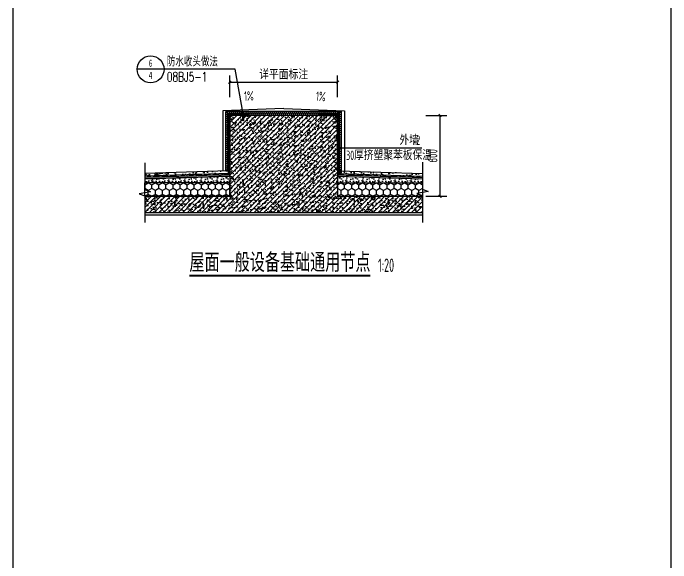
# Model space of a CAD drawing. Extents: x 198753 to 882193, y -399300 to 132460.
# Drawn here: x 423512 to 428394, y -70753 to -66674 of the extents above; entities that cross this region are included whole.
import ezdxf
from ezdxf.enums import TextEntityAlignment as Align

# ---------------------------------------------------------------- set-up
doc = ezdxf.new("R2010")
doc.units = 0
doc.header["$LTSCALE"] = 1000
doc.header["$MEASUREMENT"] = 0
doc.linetypes.add('DASH', pattern=[0.35, 0.25, -0.1])
for name, color, linetype in [('00-图签签名_10', 10, 'Continuous'), ('01-标注_尺寸', 124, 'Continuous'), ('01-标注_符号', 200, 'Continuous'), ('02-TEXT_标注', 130, 'Continuous'), ('05-填充_天正', 26, 'Continuous'), ('A-SUR_保温', 222, 'Continuous'), ('A_STR-砼墙', 51, 'Continuous'), ('PUB_HATCH', 8, 'Continuous'), ('SURFACE', 6, 'Continuous'), ('构造物', 145, 'Continuous')]:
    doc.layers.add(name, color=color, linetype=linetype)
doc.layers.add('04-不打印_辅助线', color=165, linetype='Continuous', plot=False)
doc.styles.add('_TCH_DIM', font='ROS1', dxfattribs={"width": 0.8, "bigfont": 'JD'})
doc.styles.add('_TCH_DIM_T3', font='ROS1', dxfattribs={"width": 0.8, "bigfont": 'JD'})
doc.styles.add('_TCH_LABEL', font='STXIHEI.TTF', dxfattribs={"width": 0.75})
doc.styles.add('_TEL_DIM', font='SIMPLEX', dxfattribs={"width": 0.8, "height": 3.5, "bigfont": 'HZTXT'})
doc.styles.add('样式 1', font='SIMPLEX', dxfattribs={"width": 0.7, "bigfont": 'JD'})
doc.dimstyles.new('_TCH_ARCH&&20', dxfattribs={"dimtxt": 70, "dimasz": 20, "dimexe": 50, "dimexo": 60, "dimgap": 20, "dimtad": 1, "dimdec": 0, "dimzin": 0, "dimdsep": 46, "dimtxsty": '_TCH_DIM_T3', "dimblk": 'ARCHTICK', "dimcen": 0.09, "dimclrt": 4, "dimazin": 2, "dimtfac": 1, "dimtdec": 0, "dimtix": 1, "dimtmove": 2, "dimatfit": 3, "dimfxl": 0, "dimtolj": 1, "dimtzin": 0, "dimarcsym": 0})
pattern_1 = [(0, (124172.02, 67970.24), (60, 120), [0, -120]), (0, (124101.82, 67954.04), (60, 120), [0, -120]), (0, (124140.82, 67952.84), (60, 120), [0, -120]), (0, (124183.42, 67988.24), (60, 120), [0, -120]), (0, (124133.62, 67946.84), (60, 120), [0, -120]), (0, (124195.42, 68063.84), (60, 120), [0, -120]), (0, (124158.82, 68054.24), (60, 120), [0, -120]), (0, (124178.02, 68039.24), (60, 120), [0, -120]), (0, (124080.22, 68036.84), (60, 120), [0, -120]), (0, (124139.02, 68031.44), (60, 120), [0, -120]), (0, (124116.22, 68000.84), (60, 120), [0, -120]), (0, (124117.42, 67955.84), (60, 120), [0, -120]), (0, (124162.42, 67951.04), (60, 120), [0, -120]), (0, (124195.42, 68003.84), (60, 120), [0, -120]), (0, (124083.22, 67985.24), (60, 120), [0, -120]), (0, (124093.42, 68005.64), (60, 120), [0, -120]), (0, (124140.22, 67997.24), (60, 120), [0, -120]), (0, (124123.42, 67979.84), (60, 120), [0, -120]), (0, (124113.82, 68019.44), (60, 120), [0, -120]), (0, (124128.82, 68064.44), (60, 120), [0, -120]), (0, (124088.02, 67960.04), (60, 120), [0, -120]), (0, (124154.02, 68039.84), (60, 120), [0, -120]), (0, (124098.22, 68041.64), (60, 120), [0, -120]), (0, (124088.62, 68057.24), (60, 120), [0, -120]), (130.601294, (124188.0446, 68026.264), (-299.9999967, 360.00000157), [5.26831, -2207.4222]), (18.434949, (124179.473, 68028.55), (299.999999, 119.999999), [5.42105, -753.52558]), (90, (124179.473, 68023.407), (60, 120), [5.14286, -234.85713]), (161.565051, (124184.616, 68021.692), (-300.0000015, 119.999991), [5.42105, -753.52558]), (53.130102, (124184.616, 68021.692), (60, 120), [5.71429, -594.2857]), (135, (124189.188, 67960.55), (-60.000007, 119.999992), [4.84873, -334.56252]), (45, (124182.33, 67960.55), (60, 120), [4.84873, -334.56252]), (135, (124185.76, 67957.12), (-60.000007, 119.999992), [4.84873, -334.56252]), (45, (124185.76, 67957.12), (60, 120), [4.84873, -334.56252]), (116.56505, (124131.47, 68041.12), (-1e-05, 239.99999), [6.38877, -127.7753]), (180, (124128.62, 68046.84), (-60, 120), [6.85714, -113.14285]), (63.43495, (124118.9, 68041.12), (5e-07, 240), [6.38877, -127.7753]), (116.56505, (124121.76, 68035.41), (-1e-05, 239.99999), [6.38877, -127.7753]), (0, (124121.76, 68035.41), (60, 120), [6.85714, -113.14285]), (63.43495, (124128.62, 68035.41), (5e-07, 240), [6.38877, -127.7753]), (107.102728, (124176.616, 68000.5494), (-179.99999312, 600.00000097), [7.77227, -3256.5805]), (143.972626, (124174.33, 68007.978), (-1139.99998555, 839.99999905), [7.77227, -1624.404]), (180, (124168.04, 68012.55), (-60, 120), [7.42857, -112.57142]), (36.027373, (124154.33, 68007.978), (1139.9999916, 839.99999094), [7.77227, -1624.404]), (71.565051, (124152.045, 68001.12), (180.000001, 599.999999), [7.22806, -751.71856]), (107.102728, (124154.3304, 67993.6923), (-179.99999312, 600.00000097), [7.77227, -3256.5805]), (143.972626, (124160.616, 67989.121), (-1139.99998555, 839.99999905), [7.77227, -1624.404]), (0, (124160.62, 67989.12), (60, 120), [7.42857, -112.57142]), (36.027373, (124168.045, 67989.121), (1139.9999916, 839.99999094), [7.77227, -1624.404]), (71.565051, (124174.33, 67993.692), (180.000001, 599.999999), [7.22806, -751.71856]), (150.255118, (124177.759, 68056.55), (-180.0000004, 119.9999985), [4.607, -962.86392]), (90, (124173.76, 68054.264), (60, 120), [4.57143, -235.42855]), (29.744881, (124173.759, 68054.264), (180.0000001, 119.9999994), [4.607, -962.86392]), (116.56505, (124149.76, 67971.41), (-1e-05, 239.99999), [6.38877, -127.7753]), (168.690067, (124146.902, 67977.121), (-540.0000004, 119.999997), [5.82745, -1217.9371]), (41.185925, (124136.616, 67974.264), (1499.99999091, 1319.99998846), [6.07437, -2545.1604]), (90, (124136.616, 67968.55), (60, 120), [5.71429, -234.2857]), (138.814074, (124141.1875, 67964.5494), (-1499.99997334, 1320.0000084), [6.07437, -2545.1604]), (16.699244, (124141.1875, 67964.5494), (1979.9999851, 599.99999372), [5.96589, -2499.7075]), (60.945396, (124146.902, 67966.264), (59.99999984, 119.99999894), [5.88322, -2465.0679]), (109.983106, (124099.473, 68021.6923), (-300.00000113, 839.99999778), [6.6884, -2802.4395]), (155.556045, (124097.1875, 68027.978), (-780.00000297, 359.99999252), [6.9046, -2893.0263]), (24.4439547, (124084.616, 68027.978), (780.00000039, 359.99999827), [6.9046, -2893.0263]), (70.0168934, (124082.3304, 68021.6923), (300.0000009, 839.99999792), [6.6884, -2802.4395]), (109.983106, (124084.616, 68015.4066), (-300.00000113, 839.99999778), [6.6884, -2802.4395]), (160.016893, (124090.902, 68013.121), (-300.0000002, 119.9999945), [6.6884, -1397.8755]), (19.9831065, (124090.902, 68013.121), (299.99999835, 119.9999998), [6.6884, -1397.8755]), (70.0168934, (124097.1875, 68015.4066), (300.0000009, 839.99999792), [6.6884, -2802.4395]), (122.005383, (124144.045, 68010.835), (-60.000008, 119.9999939), [5.39085, -1126.6868]), (18.434949, (124136.045, 68013.692), (299.999999, 119.999999), [5.42105, -753.52558]), (90, (124136.045, 68008.55), (60, 120), [5.14286, -234.85713]), (161.565051, (124141.188, 68006.835), (-300.0000015, 119.999991), [5.42105, -753.52558]), (54.462322, (124141.1875, 68006.835), (419.9999994, 599.9999991), [4.91561, -2059.6423]), (116.56505, (124109.19, 67981.69), (-1e-05, 239.99999), [6.38877, -127.7753]), (180, (124106.33, 67987.41), (-60, 120), [6.28571, -113.71428]), (59.036243, (124096.616, 67981.692), (60.0000002, 119.9999994), [6.66395, -1392.7644]), (120.963756, (124100.045, 67975.978), (-60.0000082, 119.9999945), [6.66395, -1392.7644]), (0, (124100.04, 67975.98), (60, 120), [6.28571, -113.71428]), (63.43495, (124106.33, 67975.98), (5e-07, 240), [6.38877, -127.7753])]
pattern_2 = [(50, (124136.616, 68006.835), (71.726018, -6.275213), [7.5, -82.5]), (355, (124136.616, 68006.835), (-13.875133, 75.219213), [6, -66]), (100.4514, (124142.59, 68006.31), (57.850938, 68.943954), [6.37402, -70.11421]), (46.1842, (124136.62, 68026.835), (106.724105, -16.5519), [11.25, -123.75]), (96.6356, (124145.51, 68025.46), (93.46627, 97.41179), [9.56103, -105.1713]), (351.1842, (124136.62, 68026.84), (93.466195, 97.41186), [9, -99]), (21, (124146.616, 68021.835), (59.690705, -40.26189), [7.5, -82.5]), (326, (124146.616, 68021.835), (24.331533, 72.515005), [6, -66]), (71.4514, (124151.59, 68018.48), (84.022263, 32.25305), [6.37402, -70.11421]), (37.5, (124136.616, 68006.835), (1.2159855, 33.2893854), [0, -65.2, 0, -67, 0, -66.25]), (7.5, (124136.616, 68006.835), (26.306954, 39.441171), [0, -38.2, 0, -63.7, 0, -25.25]), (327.5, (124114.316, 68006.835), (53.3822436, -2.255487), [0, -25, 0, -78, 0, -103.5]), (317.5, (124104.316, 68006.835), (58.318617, 10.010498), [0, -32.5, 0, -51.8, 0, -73.5])]
pattern_3 = [(45, (0, 0), (-17.67767, 17.67767), []), (50, (0, 0), (71.726, -6.2752), [7.5, -82.5]), (355, (0, 0), (-13.875, 75.2192), [6, -66]), (100.4514, (5.98, -0.52), (57.851, 68.944), [6.374, -70.1142]), (46.184, (0, 20), (106.724, -16.552), [11.25, -123.75]), (96.6356, (8.89, 18.62), (93.466, 97.412), [9.561, -105.171]), (351.184, (0, 20), (93.466, 97.412), [9, -99]), (21, (10, 15), (59.6907, -40.262), [7.5, -82.5]), (326, (10, 15), (24.3315, 72.515), [6, -66]), (71.4514, (14.974, 11.645), (84.0223, 32.253), [6.374, -70.1142]), (37.5, (0, 0), (1.216, 33.2894), [0, -65.2, 0, -67, 0, -66.25]), (7.5, (0, 0), (26.30695, 39.4412), [0, -38.2, 0, -63.7, 0, -25.25]), (327.5, (-22.3, 0), (53.38224, -2.2555), [0, -25, 0, -78, 0, -103.5]), (317.5, (-32.3, 0), (58.3186, 10.0105), [0, -32.5, 0, -51.8, 0, -73.5])]

# ---------------------------------------------------------------- blocks, each defined once
blk = doc.blocks.new('A$C1C2A6847')
for p, q in [((52, 23.1), (55, 28.3)), ((52, 19.1), (55, 14)), ((55, 28.3), (55, 14))]:
    blk.add_line(p, q)
for points in [[(0, 21.1), (2, 23.1), (52, 23.1), (52, 19.1), (2, 19.1), (0, 21.1)], [(56, 42.1), (51, 37.1), (51, 5.1), (56, 0.1)], [(56.7, 41.4), (52, 36.7), (52, 26.6)], [(52, 25.6), (52, 16.6)], [(52, 15.6), (52, 5.6), (56.7, 0.9)]]:
    blk.add_lwpolyline(points)
for centre, start, end in [((52, 26.1), 270, 90), ((52, 16.1), 270, 90), ((56.4, 41.8), 315, 135), ((56.4, 0.5), 225, 45)]:
    blk.add_arc(centre, 0.5, start, end)
blk = doc.blocks.new('_ArchTick')
at = {"color": 0, "linetype": 'ByBlock', "const_width": 0.4}
blk.add_lwpolyline([(-0.5, -0.5), (0.5, 0.5)], dxfattribs=at)
blk = doc.blocks.new('*D2107')
at = {"layer": '01-标注_尺寸', "color": 0, "lineweight": -2, "transparency": 16777216}
for p, q in [((1455.9, 600), (1610.7, 600)), ((1560.7, 0), (1560.7, 600)), ((1455.9, 0), (1610.7, 0))]:
    blk.add_line(p, q, dxfattribs=at)
at = {"layer": 'Defpoints', "color": 0, "transparency": 16777216}
for p in [(1395.9, 600), (1560.7, 600), (1395.9, 0)]:
    blk.add_point(p, dxfattribs=at)
at = {"layer": '01-标注_尺寸', "color": 0, "lineweight": -2, "transparency": 16777216, "xscale": 20, "yscale": 20, "zscale": 20}
for p, rotation in [((1560.7, 600), 90), ((1560.7, 0), 270)]:
    blk.add_blockref('_ArchTick', p, dxfattribs=dict(at, rotation=rotation))
at = {"layer": '01-标注_尺寸', "color": 4, "transparency": 16777216, "insert": (1505.7, 300), "char_height": 70, "attachment_point": 5, "rotation": 90, "style": '_TCH_DIM_T3'}
blk.add_mtext('\\A1;600', dxfattribs=at)
blk = doc.blocks.new('$LinePat$聚苯板')
at = {"color": 0}
for p, q in [((14.8, -8.6), (0, 0)), ((29.7, 0), (14.8, -8.6)), ((14.8, -25.7), (0, -34.3)), ((14.8, -8.6), (14.8, -25.7)), ((29.7, -34.3), (14.8, -25.7)), ((0, -34.3), (0, -51.4)), ((0, -51.4), (14.8, -60)), ((14.8, -60), (29.7, -51.4))]:
    blk.add_line(p, q, dxfattribs=at)
blk = doc.blocks.new('$LinePat$防水层2')
at = {"color": 0}
blk.add_line((0, 0), (600, 0), dxfattribs=at)
blk.add_solid([(150, 0), (450, 0), (150, -100), (450, -100)], dxfattribs=at)
blk = doc.blocks.new('*D2108')
at = {"layer": '01-标注_尺寸', "color": 0, "lineweight": -2, "transparency": 16777216}
for p, q in [((0, 734.9), (0, 897)), ((800, 734.9), (800, 897)), ((0, 847), (800, 847))]:
    blk.add_line(p, q, dxfattribs=at)
at = {"layer": 'Defpoints', "color": 0, "transparency": 16777216}
for p in [(800, 847), (0, 674.9), (800, 674.9)]:
    blk.add_point(p, dxfattribs=at)
at = {"layer": '01-标注_尺寸', "color": 0, "lineweight": -2, "transparency": 16777216, "xscale": 20, "yscale": 20, "zscale": 20, "rotation": 180}
blk.add_blockref('_ArchTick', (0, 847), dxfattribs=at)
at = {"layer": '01-标注_尺寸', "color": 0, "lineweight": -2, "transparency": 16777216, "xscale": 20, "yscale": 20, "zscale": 20}
blk.add_blockref('_ArchTick', (800, 847), dxfattribs=at)
at = {"layer": '01-标注_尺寸', "color": 4, "transparency": 16777216, "insert": (400, 902), "char_height": 70, "attachment_point": 5, "style": '_TCH_DIM_T3'}
blk.add_mtext('\\A1;详平面标注', dxfattribs=at)
blk = doc.blocks.new('jyrsht')
at = {"layer": '05-填充_天正'}
h = blk.add_hatch(dxfattribs=at)
h.set_pattern_fill('钢筋混凝土', color=256, scale=10, style=0)
h.set_pattern_definition(pattern_3)
h.paths.add_polyline_path([(800, 599.9), (0, 600), (0, 0), (400, -40), (800, 0)])
h = blk.add_hatch(dxfattribs=at)
h.set_pattern_fill('钢筋混凝土', color=256, scale=10, style=0)
h.set_pattern_definition(pattern_3)
h.paths.add_polyline_path([(-630.9, 0), (-630.9, -120), (400, -120), (400, -40), (0, 0)])
h = blk.add_hatch(dxfattribs=at)
h.set_pattern_fill('钢筋混凝土', color=256, scale=10, style=0)
h.set_pattern_definition(pattern_3)
h.paths.add_polyline_path([(400, -40), (400, -120), (1430, -120), (1430, 0), (800, 0)])
at = {"layer": 'PUB_HATCH'}
h = blk.add_hatch(dxfattribs=at)
h.set_pattern_fill('混凝土', color=256, scale=10)
h.set_pattern_definition(pattern_2)
h.paths.add_polyline_path([(-630.9, 170), (-10.9, 189.7), (-10.9, 169.7), (-630.9, 150)])
h = blk.add_hatch(dxfattribs=at)
h.set_pattern_fill('加气混凝土', color=256, scale=10)
h.set_pattern_definition(pattern_1)
h.paths.add_polyline_path([(-0.9, 100), (-630.9, 100), (-630.9, 130), (-0.9, 150)])
h = blk.add_hatch(dxfattribs=at)
h.set_pattern_fill('加气混凝土', color=256, scale=10)
h.set_pattern_definition(pattern_1)
h.paths.add_polyline_path([(800.9, 100), (1430.9, 100), (1430.9, 130), (800.9, 150)])
h = blk.add_hatch(dxfattribs=at)
h.set_pattern_fill('混凝土', color=256, scale=10)
h.set_pattern_definition(pattern_2)
h.paths.add_polyline_path([(1430.9, 170), (810.9, 189.7), (810.9, 169.7), (1430.9, 150)])
at = {"layer": '01-标注_符号'}
for p, q in [((-488.2, 942.7), (-688.2, 942.7)), ((39.8, 942.7), (-488.2, 942.7)), ((100, 611), (39.8, 942.7)), ((800.9, 360.2), (1004.9, 360.2)), ((1004.9, 360.2), (1425.7, 360.2))]:
    blk.add_line(p, q, dxfattribs=at)
for points in [[(246.9, 692.7, 0, 0, 0), (82.3, 686.2, 16, 0, 0), (22.3, 683.8, 0, 0, 0)], [(551.2, 692.7, 0, 0, 0), (715.9, 683, 16, 0, 0), (775.8, 679.5, 0, 0, 0)]]:
    blk.add_lwpolyline(points, format="xyseb", dxfattribs=at)
for points in [[(-630.9, 248.4), (-630.9, 49.4), (-588.9, 34.1), (-672.9, 19.3), (-630.9, 4.4), (-630.9, -194.7)], [(1430, 254.2), (1430, 51.8), (1472, 36.5), (1388, 21.7), (1430, 6.8), (1430, -195.6)]]:
    blk.add_lwpolyline(points, dxfattribs=at)
for centre, radius in [((-588.2, 942.7), 100), ((102, 600), 11.2)]:
    blk.add_circle(centre, radius, dxfattribs=at)
at = {"layer": 'A_STR-砼墙'}
for p, q in [((0, 600), (0, 0)), ((800, 599.9), (800, 0)), ((-630.9, 0), (0, 0)), ((800, 0), (1430, 0)), ((-630.9, -120), (400, -120)), ((400, -120), (1430, -120))]:
    blk.add_line(p, q, dxfattribs=at)
at = {"layer": 'SURFACE'}
for p, q in [((-30, 189.1), (-30, 630)), ((400, 630), (-30, 630)), ((0, 189.1), (0, 600)), ((400, 600), (0, 600)), ((800, 629.9), (400, 630)), ((800, 599.9), (400, 600)), ((800, 629.9), (800, 629.9)), ((800, 629.9), (830, 629.9)), ((800, 189.1), (800, 599.9)), ((830, 599.9), (830, 629.9)), ((830, 189.1), (830, 599.9)), ((-30, 189.1), (0, 189.1)), ((800, 189.1), (830, 189.1)), ((0, 100), (-630.9, 100)), ((-630.9, 0), (-630.9, 100)), ((0, 0), (0, 100)), ((800, 100), (1430, 100)), ((800, 100), (800, 0)), ((1430, 100), (1430, 0)), ((0, 0), (-630.9, 0)), ((800, 0), (1430, 0))]:
    blk.add_line(p, q, dxfattribs=at)
for points in [[(399.1, 652), (-50.9, 634.5), (-50.9, 460), (-50.9, 460), (-50.9, 188.4)], [(400.9, 652), (850.9, 634.5), (850.9, 460), (850.9, 460), (850.9, 188.4)], [(139.3, 610), (-10.9, 610), (-10.9, 159.7), (-630.9, 140)], [(660.7, 610), (810.9, 610), (810.9, 159.7), (1430.9, 140)], [(-0.9, 413.2), (-0.9, 150), (-630.9, 130)], [(800.9, 413.2), (800.9, 150), (1430.9, 130)], [(-10.9, 189.7), (-630.9, 170)], [(-1.3, 170), (-630.9, 150)], [(-630.9, 130), (-0.9, 150)], [(801.3, 170), (1430.9, 150)], [(810.9, 189.7), (1430.9, 170)], [(1430, -140), (660, -140), (660, -140), (140, -140), (140, -140), (-630.9, -140)]]:
    blk.add_lwpolyline(points, dxfattribs=at)
at = {"layer": 'A-SUR_保温', "color": 26}
for p, xscale, yscale, zscale, rotation in [((-30, 630), -0.5120743751747723, 0.5, 0.5, 90.00360390221023), ((-30, 614.8), -0.5120743751747723, 0.5, 0.5, 90.00360390221023), ((-30, 599.6), -0.5120743751747723, 0.5, 0.5, 90.00360390221023), ((0, 600), -0.5077600893602521, 0.5, 0.5, 180.003603902209), ((15.1, 600), -0.5077600893602521, 0.5, 0.5, 180.003603902209), ((30.2, 600), -0.5077600893602521, 0.5, 0.5, 180.003603902209), ((45.2, 600), -0.5077600893602521, 0.5, 0.5, 180.003603902209), ((60.3, 600), -0.5077600893602521, 0.5, 0.5, 180.003603902209), ((75.4, 600), -0.5077600893602521, 0.5, 0.5, 180.003603902209), ((90.5, 600), -0.5077600893602521, 0.5, 0.5, 180.003603902209), ((105.5, 600), -0.5077600893602521, 0.5, 0.5, 180.003603902209), ((120.6, 600), -0.5077600893602521, 0.5, 0.5, 180.003603902209), ((135.7, 600), -0.5077600893602521, 0.5, 0.5, 180.003603902209), ((150.8, 600), -0.5077600893602521, 0.5, 0.5, 180.003603902209), ((165.8, 600), -0.5077600893602521, 0.5, 0.5, 180.003603902209), ((180.9, 600), -0.5077600893602521, 0.5, 0.5, 180.003603902209), ((196, 600), -0.5077600893602521, 0.5, 0.5, 180.003603902209), ((211.1, 600), -0.5077600893602521, 0.5, 0.5, 180.003603902209), ((226.1, 600), -0.5077600893602521, 0.5, 0.5, 180.003603902209), ((241.2, 600), -0.5077600893602521, 0.5, 0.5, 180.003603902209), ((256.3, 600), -0.5077600893602521, 0.5, 0.5, 180.003603902209), ((271.4, 600), -0.5077600893602521, 0.5, 0.5, 180.003603902209), ((286.5, 600), -0.5077600893602521, 0.5, 0.5, 180.003603902209), ((301.5, 600), -0.5077600893602521, 0.5, 0.5, 180.003603902209), ((316.6, 600), -0.5077600893602521, 0.5, 0.5, 180.003603902209), ((331.7, 600), -0.5077600893602521, 0.5, 0.5, 180.003603902209), ((346.8, 600), -0.5077600893602521, 0.5, 0.5, 180.003603902209), ((361.8, 600), -0.5077600893602521, 0.5, 0.5, 180.003603902209), ((376.9, 600), -0.5077600893602521, 0.5, 0.5, 180.003603902209), ((392, 600), -0.5077600893602521, 0.5, 0.5, 180.003603902209), ((407.1, 600), -0.5077600893602521, 0.5, 0.5, 180.003603902209), ((422.1, 600), -0.5077600893602521, 0.5, 0.5, 180.003603902209), ((437.2, 600), -0.5077600893602521, 0.5, 0.5, 180.003603902209), ((452.3, 600), -0.5077600893602521, 0.5, 0.5, 180.003603902209), ((467.4, 600), -0.5077600893602521, 0.5, 0.5, 180.003603902209), ((482.4, 600), -0.5077600893602521, 0.5, 0.5, 180.003603902209), ((497.5, 600), -0.5077600893602521, 0.5, 0.5, 180.003603902209), ((512.6, 600), -0.5077600893602521, 0.5, 0.5, 180.003603902209), ((527.7, 600), -0.5077600893602521, 0.5, 0.5, 180.003603902209), ((542.8, 600), -0.5077600893602521, 0.5, 0.5, 180.003603902209), ((557.8, 600), -0.5077600893602521, 0.5, 0.5, 180.003603902209), ((572.9, 600), -0.5077600893602521, 0.5, 0.5, 180.003603902209), ((588, 600), -0.5077600893602521, 0.5, 0.5, 180.003603902209), ((603.1, 600), -0.5077600893602521, 0.5, 0.5, 180.003603902209), ((618.1, 600), -0.5077600893602521, 0.5, 0.5, 180.003603902209), ((633.2, 600), -0.5077600893602521, 0.5, 0.5, 180.003603902209), ((648.3, 600), -0.5077600893602521, 0.5, 0.5, 180.003603902209), ((663.4, 600), -0.5077600893602521, 0.5, 0.5, 180.003603902209), ((678.4, 600), -0.5077600893602521, 0.5, 0.5, 180.003603902209), ((693.5, 600), -0.5077600893602521, 0.5, 0.5, 180.003603902209), ((708.6, 600), -0.5077600893602521, 0.5, 0.5, 180.003603902209), ((723.7, 600), -0.5077600893602521, 0.5, 0.5, 180.003603902209), ((738.7, 600), -0.5077600893602521, 0.5, 0.5, 180.003603902209), ((753.8, 600), -0.5077600893602521, 0.5, 0.5, 180.003603902209), ((768.9, 600), -0.5077600893602521, 0.5, 0.5, 180.003603902209), ((784, 600), -0.5077600893602521, 0.5, 0.5, 180.003603902209), ((830, 630), 0.5120743751747723, 0.5, 0.5, 269.9963960977898), ((830, 614.8), 0.5120743751747723, 0.5, 0.5, 269.9963960977898), ((830, 599.6), 0.5120743751747723, 0.5, 0.5, 269.9963960977898), ((-30, 584.4), -0.5120743751747723, 0.5, 0.5, 90.00360390221023), ((-30, 569.2), -0.5120743751747723, 0.5, 0.5, 90.00360390221023), ((-30, 554), -0.5120743751747723, 0.5, 0.5, 90.00360390221023), ((-30, 538.8), -0.5120743751747723, 0.5, 0.5, 90.00360390221023), ((830, 584.4), 0.5120743751747723, 0.5, 0.5, 269.9963960977898), ((830, 569.2), 0.5120743751747723, 0.5, 0.5, 269.9963960977898), ((830, 554), 0.5120743751747723, 0.5, 0.5, 269.9963960977898), ((830, 538.8), 0.5120743751747723, 0.5, 0.5, 269.9963960977898), ((-30, 523.6), -0.5120743751747723, 0.5, 0.5, 90.00360390221023), ((-30, 508.4), -0.5120743751747723, 0.5, 0.5, 90.00360390221023), ((-30, 493.2), -0.5120743751747723, 0.5, 0.5, 90.00360390221023), ((830, 523.6), 0.5120743751747723, 0.5, 0.5, 269.9963960977898), ((830, 508.4), 0.5120743751747723, 0.5, 0.5, 269.9963960977898), ((830, 493.2), 0.5120743751747723, 0.5, 0.5, 269.9963960977898), ((-30, 477.9), -0.5120743751747723, 0.5, 0.5, 90.00360390221023), ((-30, 462.7), -0.5120743751747723, 0.5, 0.5, 90.00360390221023), ((-30, 447.5), -0.5120743751747723, 0.5, 0.5, 90.00360390221023), ((830, 477.9), 0.5120743751747723, 0.5, 0.5, 269.9963960977898), ((830, 462.7), 0.5120743751747723, 0.5, 0.5, 269.9963960977898), ((830, 447.5), 0.5120743751747723, 0.5, 0.5, 269.9963960977898), ((-30, 432.3), -0.5120743751747723, 0.5, 0.5, 90.00360390221023), ((-30, 417.1), -0.5120743751747723, 0.5, 0.5, 90.00360390221023), ((-30, 401.9), -0.5120743751747723, 0.5, 0.5, 90.00360390221023), ((830, 432.3), 0.5120743751747723, 0.5, 0.5, 269.9963960977898), ((830, 417.1), 0.5120743751747723, 0.5, 0.5, 269.9963960977898), ((830, 401.9), 0.5120743751747723, 0.5, 0.5, 269.9963960977898), ((-30, 386.7), -0.5120743751747723, 0.5, 0.5, 90.00360390221023), ((-30, 371.5), -0.5120743751747723, 0.5, 0.5, 90.00360390221023), ((-30, 356.3), -0.5120743751747723, 0.5, 0.5, 90.00360390221023), ((830, 386.7), 0.5120743751747723, 0.5, 0.5, 269.9963960977898), ((830, 371.5), 0.5120743751747723, 0.5, 0.5, 269.9963960977898), ((830, 356.3), 0.5120743751747723, 0.5, 0.5, 269.9963960977898), ((-30, 341.1), -0.5120743751747723, 0.5, 0.5, 90.00360390221023), ((-30, 325.9), -0.5120743751747723, 0.5, 0.5, 90.00360390221023), ((-30, 310.7), -0.5120743751747723, 0.5, 0.5, 90.00360390221023), ((-30, 295.5), -0.5120743751747723, 0.5, 0.5, 90.00360390221023), ((830, 341.1), 0.5120743751747723, 0.5, 0.5, 269.9963960977898), ((830, 325.9), 0.5120743751747723, 0.5, 0.5, 269.9963960977898), ((830, 310.7), 0.5120743751747723, 0.5, 0.5, 269.9963960977898), ((830, 295.5), 0.5120743751747723, 0.5, 0.5, 269.9963960977898), ((-30, 280.3), -0.5120743751747723, 0.5, 0.5, 90.00360390221023), ((-30, 265.1), -0.5120743751747723, 0.5, 0.5, 90.00360390221023), ((-30, 249.9), -0.5120743751747723, 0.5, 0.5, 90.00360390221023), ((830, 280.3), 0.5120743751747723, 0.5, 0.5, 269.9963960977898), ((830, 265.1), 0.5120743751747723, 0.5, 0.5, 269.9963960977898), ((830, 249.9), 0.5120743751747723, 0.5, 0.5, 269.9963960977898), ((-30, 234.7), -0.5120743751747723, 0.5, 0.5, 90.00360390221023), ((-30, 219.5), -0.5120743751747723, 0.5, 0.5, 90.00360390221023), ((-30, 204.3), -0.5120743751747723, 0.5, 0.5, 90.00360390221023), ((830, 234.7), 0.5120743751747723, 0.5, 0.5, 269.9963960977898), ((830, 219.5), 0.5120743751747723, 0.5, 0.5, 269.9963960977898), ((830, 204.3), 0.5120743751747723, 0.5, 0.5, 269.9963960977898), ((-630.9, 0), -1.768135204574939, 1.666666666666667, 1.666666666666667, 180.0043875490925), ((-578.4, 0), -1.768135204574939, 1.666666666666667, 1.666666666666667, 180.0043875490925), ((-525.9, 0), -1.768135204574939, 1.666666666666667, 1.666666666666667, 180.0043875490925), ((-473.4, 0), -1.768135204574939, 1.666666666666667, 1.666666666666667, 180.0043875490925), ((-420.9, 0), -1.768135204574939, 1.666666666666667, 1.666666666666667, 180.0043875490925), ((-368.4, 0), -1.768135204574939, 1.666666666666667, 1.666666666666667, 180.0043875490925), ((-315.9, 0), -1.768135204574939, 1.666666666666667, 1.666666666666667, 180.0043875490925), ((-263.4, 0), -1.768135204574939, 1.666666666666667, 1.666666666666667, 180.0043875490925), ((-210.9, 0), -1.768135204574939, 1.666666666666667, 1.666666666666667, 180.0043875490925), ((-158.4, 0), -1.768135204574939, 1.666666666666667, 1.666666666666667, 180.0043875490925), ((-105.9, 0), -1.768135204574939, 1.666666666666667, 1.666666666666667, 180.0043875490925), ((-53.4, 0), -1.768135204574939, 1.666666666666667, 1.666666666666667, 180.0043875490925), ((800, -0.1), -1.768106288723583, 1.666666666666667, 1.666666666666667, 180.0043875490926), ((852.5, -0.1), -1.768106288723583, 1.666666666666667, 1.666666666666667, 180.0043875490926), ((905, -0.1), -1.768106288723583, 1.666666666666667, 1.666666666666667, 180.0043875490926), ((957.5, 0), -1.768106288723583, 1.666666666666667, 1.666666666666667, 180.0043875490926), ((1010, 0), -1.768106288723583, 1.666666666666667, 1.666666666666667, 180.0043875490926), ((1062.5, 0), -1.768106288723583, 1.666666666666667, 1.666666666666667, 180.0043875490926), ((1115, 0), -1.768106288723583, 1.666666666666667, 1.666666666666667, 180.0043875490926), ((1167.5, 0), -1.768106288723583, 1.666666666666667, 1.666666666666667, 180.0043875490926), ((1220, 0), -1.768106288723583, 1.666666666666667, 1.666666666666667, 180.0043875490926), ((1272.5, 0), -1.768106288723583, 1.666666666666667, 1.666666666666667, 180.0043875490926), ((1325, 0), -1.768106288723583, 1.666666666666667, 1.666666666666667, 180.0043875490926), ((1377.5, 0), -1.768106288723583, 1.666666666666667, 1.666666666666667, 180.0043875490926)]:
    blk.add_blockref('$LinePat$聚苯板', p, dxfattribs=dict(at, xscale=xscale, yscale=yscale, zscale=zscale, rotation=rotation))
at = {"layer": 'SURFACE', "yscale": 0.1, "zscale": 0.1}
for p, xscale, rotation in [((0, 600), 0.1047609454194705, 269.8773235687243), ((69.7, 600), 0.1160924056404959, 179.9999999999895), ((139.3, 600), 0.1160924056404959, 179.9999999999895), ((660.7, 600), -0.1160924056404959, 180.0000000000105), ((730.3, 600), -0.1160924056404959, 180.0000000000105), ((800, 600), -0.1047609454194705, 90.12267643127572), ((-0.1, 537.1), 0.1047609454194705, 269.8773235687243), ((800.1, 537.1), -0.1047609454194705, 90.12267643127572), ((-0.3, 474.3), 0.1047609454194705, 269.8773235687243), ((800.3, 474.3), -0.1047609454194705, 90.12267643127572), ((-0.4, 411.4), 0.1047609454194705, 269.8773235687243), ((800.4, 411.4), -0.1047609454194705, 90.12267643127572), ((-0.5, 348.6), 0.1047609454194705, 269.8773235687243), ((800.5, 348.6), -0.1047609454194705, 90.12267643127572), ((-0.7, 285.7), 0.1047609454194705, 269.8773235687243), ((800.7, 285.7), -0.1047609454194705, 90.12267643127572), ((-0.8, 222.9), 0.1047609454194705, 269.8773235687243), ((800.8, 222.9), -0.1047609454194705, 90.12267643127572), ((-567.9, 142), 0.1050528967286329, 181.8183029640656), ((-504.9, 144), 0.1050528967286329, 181.8183029640656), ((-441.9, 146), 0.1050528967286329, 181.8183029640656), ((-378.9, 148), 0.1050528967286329, 181.8183029640656), ((-315.9, 150), 0.1050528967286329, 181.8183029640656), ((-252.9, 152), 0.1050528967286329, 181.8183029640656), ((-189.9, 154), 0.1050528967286329, 181.8183029640656), ((-126.9, 156), 0.1050528967286329, 181.8183029640656), ((-63.9, 158), 0.1050528967286329, 181.8183029640656), ((-0.9, 160), 0.1050528967286329, 181.8183029640656), ((800.9, 160), -0.1050528967286329, 178.1816970359344), ((863.9, 158), -0.1050528967286329, 178.1816970359344), ((926.9, 156), -0.1050528967286329, 178.1816970359344), ((989.9, 154), -0.1050528967286329, 178.1816970359344), ((1052.9, 152), -0.1050528967286329, 178.1816970359344), ((1115.9, 150), -0.1050528967286329, 178.1816970359344), ((1178.9, 148), -0.1050528967286329, 178.1816970359344), ((1241.9, 146), -0.1050528967286329, 178.1816970359344), ((1304.9, 144), -0.1050528967286329, 178.1816970359344), ((1367.9, 142), -0.1050528967286329, 178.1816970359344)]:
    blk.add_blockref('$LinePat$防水层2', p, dxfattribs=dict(at, xscale=xscale, rotation=rotation))
at = {"layer": '构造物', "linetype": 'DASH', "ltscale": 0.2, "rotation": 90}
blk.add_blockref('A$C1C2A6847', (121.1, 559), dxfattribs=at)
at = {"layer": '构造物', "linetype": 'DASH', "ltscale": 0.2, "xscale": -1, "rotation": 270}
blk.add_blockref('A$C1C2A6847', (678.8, 559), dxfattribs=at)
at = {"layer": '02-TEXT_标注'}
for s, height, style, width, p in [('防水收头做法', 69.46, '样式 1', 0.7, (-467.2, 963.7)), ('08BJ5-1', 70, '样式 1', 0.7, (-467.2, 851.7)), ('外墙', 69.46, '_TCH_DIM', 0.8, (1259.7, 381.2)), ('2', 70, '_TCH_DIM', 0.64, (1383.8, 381.2)), ('厚挤塑聚苯板保温', 69.46, '_TCH_DIM', 0.8, (922.9, 269.2)), ('30', 70, '_TCH_DIM', 0.64, (863.2, 269.2))]:
    blk.add_text(s, height=height, dxfattribs=dict(at, style=style, width=width)).set_placement(p)
at = {"layer": '02-TEXT_标注', "style": '_TCH_LABEL'}
for s, height, width, p, p2 in [('6', 53.5, 0.792215, (-599.9, 961), (-576.4, 961)), ('4', 53.1, 0.91968, (-601.8, 871.2), (-574.6, 871.2))]:
    blk.add_text(s, height=height, dxfattribs=dict(at, width=width)).set_placement(p, p2, align=Align.FIT)
at = {"layer": '02-TEXT_标注', "style": '_TCH_DIM', "width": 0.64}
for rotation, p in [(2.2519, (107.7, 708.2)), (356.6498, (638.7, 708.6))]:
    blk.add_text('1%%%', height=70, rotation=rotation, dxfattribs=at).set_placement(p)
at = {"layer": '01-标注_尺寸'}
dim = blk.add_aligned_dim(p1=(0, 674.9), p2=(800, 674.9), distance=172.1, text='详平面标注', dimstyle='_TCH_ARCH&&20', dxfattribs=at)
dim.commit()
dim.dimension.update_dxf_attribs({"geometry": '*D2108', "text_midpoint": (400, 902)})
dim = blk.add_aligned_dim(p1=(1395.9, 0), p2=(1395.9, 600), distance=-164.8, dimstyle='_TCH_ARCH&&20', dxfattribs=at)
dim.commit()
dim.dimension.update_dxf_attribs({"geometry": '*D2107', "text_midpoint": (1505.7, 300)})

msp = doc.modelspace()

# ---------------------------------------------------------------- linework, layer by layer
at = {"layer": '01-标注_符号', "const_width": 14}
msp.add_lwpolyline([(424820.1, -68622.7), (426163.9, -68622.7)], dxfattribs=at)
at = {"layer": '04-不打印_辅助线', "color": 1}
msp.add_lwpolyline([(423511.6, -65545.1), (428393.7, -65545.1), (428393.7, -74831.4), (423511.6, -74831.4)], close=True, dxfattribs=at)

# ---------------------------------------------------------------- block references
at = {"layer": '00-图签签名_10'}
msp.add_blockref('jyrsht', (425119.6, -68033.2), dxfattribs=at)

# ---------------------------------------------------------------- texts
at = {"layer": '02-TEXT_标注'}
for s, height, style, width, p in [('屋面一般设备基础通用节点', 140, '_TEL_DIM', 0.8, (424820.1, -68594.7)), ('1:20', 100, '_TCH_DIM', 0.64, (426219.9, -68594.7))]:
    msp.add_text(s, height=height, dxfattribs=dict(at, style=style, width=width)).set_placement(p)

doc.saveas('drawing.dxf')
